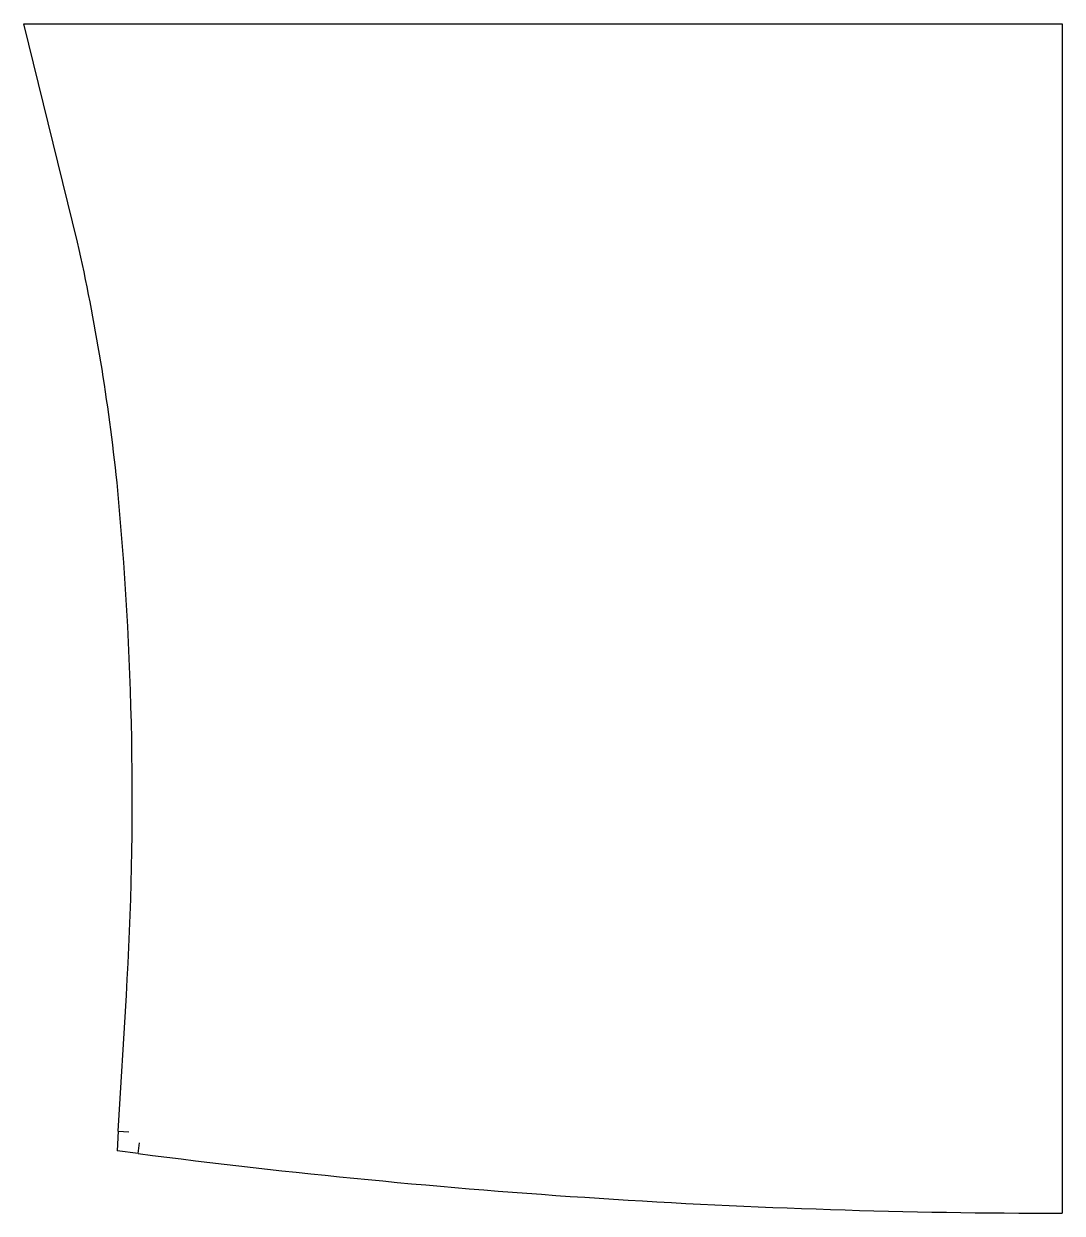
# Model space of a CAD drawing. Header units: millimetres. Extents: x 2229 to 2540, y 184 to 541.
import ezdxf

# ---------------------------------------------------------------- set-up
doc = ezdxf.new("R2010")
doc.units = ezdxf.units.MM
doc.layers.add('2_CUT_LINE', color=7, linetype='Continuous')

msp = doc.modelspace()

# ---------------------------------------------------------------- linework, layer by layer
at = {"layer": '2_CUT_LINE', "color": 5, "linetype": 'CONTINUOUS', "lineweight": 25, "true_color": 0x2465d8}
for p, q in [((2244.89, 475.08), (2228.75, 540.52)), ((2228.75, 540.52), (2540, 540.52)), ((2540, 540.52), (2540, 184.15)), ((2257.05, 208.76), (2259.49, 249.43)), ((2257.05, 208.76), (2256.7, 202.85)), ((2257.05, 208.76), (2260.22, 208.57)), ((2263, 202.04), (2263.41, 205.19)), ((2263, 202.04), (2256.7, 202.85))]:
    msp.add_line(p, q, dxfattribs=at)
for centre, radius, start, end in [((1622.76, 336.1), 637.47, 6.03094, 12.59244), ((1276.98, 308.39), 984.28, 356.5661, 5.52069), ((2540, 2337.88), 2153.73, 262.61055, 270)]:
    msp.add_arc(centre, radius, start, end, dxfattribs=at)

doc.saveas('drawing.dxf')
